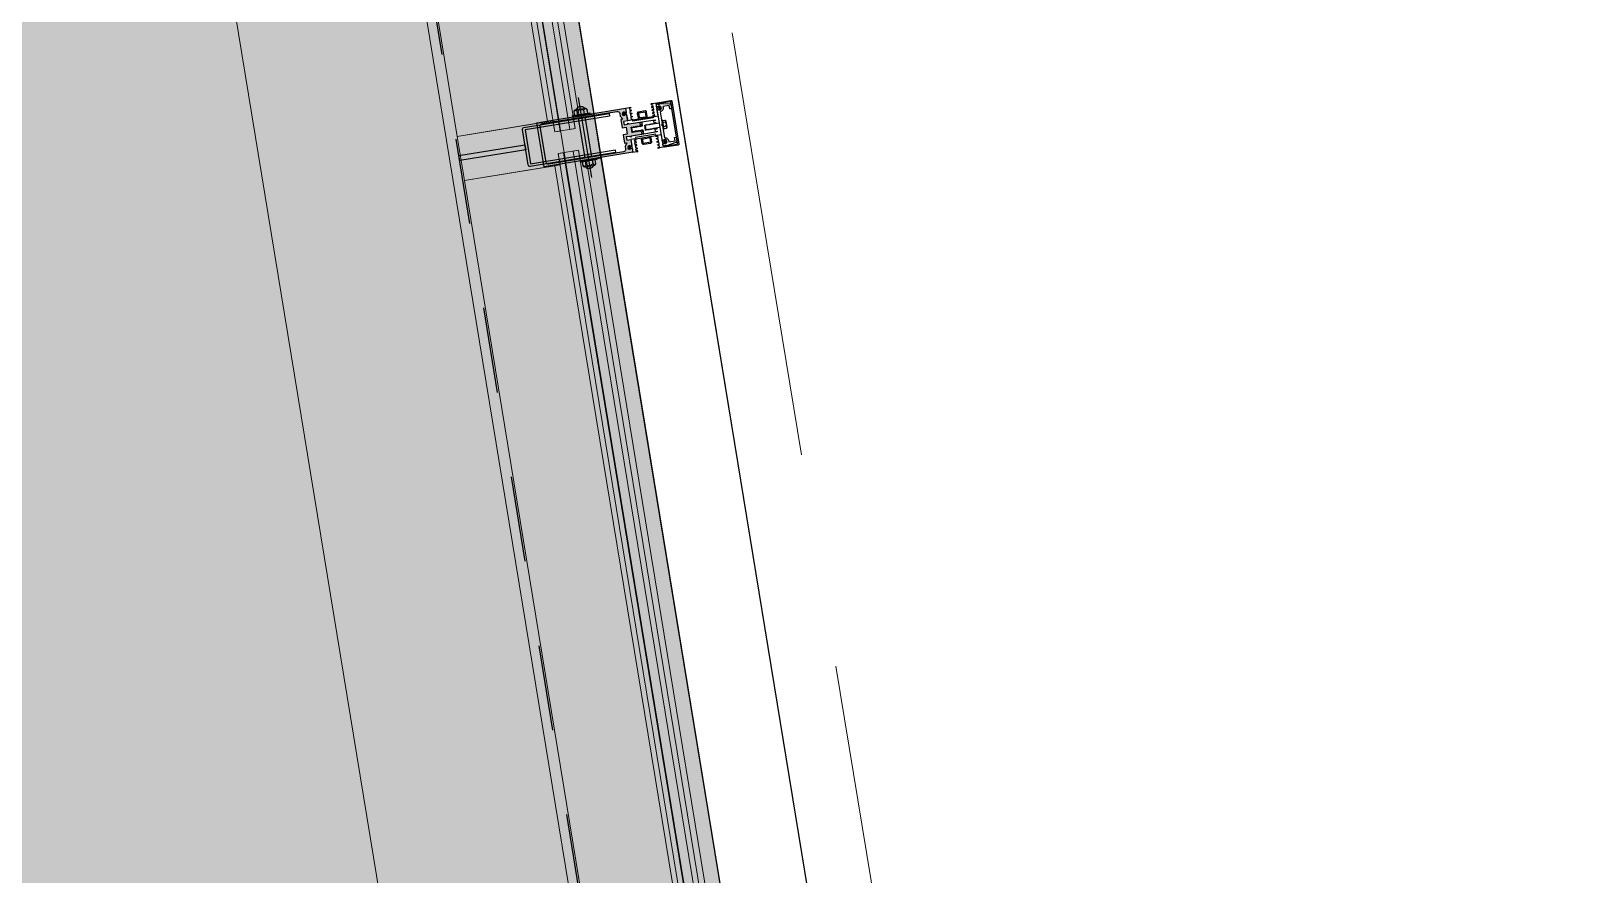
# Model space of a CAD drawing. Header units: metres. Extents: x 2 to 659295185, y -28 to 1124222152.
# Drawn here: x 655633.561 to 655635.358, y 1126442.195 to 1126443.181 of the extents above; entities that cross this region are included whole.
import ezdxf

# ---------------------------------------------------------------- set-up
doc = ezdxf.new("R2010")
doc.units = ezdxf.units.M
doc.header["$MEASUREMENT"] = 0
for name, pattern in [('CCSM_XREF ESTRUCTURA15$0$ACAD_ISO02W100', [15, 12, -3]), ('CCSM_XREF ESTRUCTURA15$0$ACAD_ISO08W100', [36, 24, -3, 6, -3]), ('CCSM_XREF ESTRUCTURA15$0$CENTER', [2, 1.25, -0.25, 0.25, -0.25]), ('CCSM_XREF ESTRUCTURA15$0$DASHED', [0.75, 0.5, -0.25]), ('DASHDOT', [1, 0.5, -0.25, 0, -0.25])]:
    doc.linetypes.add(name, pattern=pattern)
for name, color, linetype in [('CCSM_C1_CUERPO D.dwg 19-03-12$0$A-BROCAL', 8, 'CONTINUOUS'), ('CCSM_C1_CUERPO D.dwg 19-03-12$0$A-ESTRUCTURA DE FACHADA DE VIDRIO', 5, 'CONTINUOUS'), ('CCSM_C1_CUERPO D.dwg 19-03-12$0$A-VIDRIO', 135, 'CONTINUOUS'), ('CCSM_C1_CUERPO D.dwg 19-03-12$0$islas', 7, 'CONTINUOUS'), ('CCSM_C1_CUERPO EL$0$A-AREAS COMERCIALES', 151, 'CONTINUOUS'), ('CCSM_XREF ESTRUCTURA15$0$1. ESTRUCTURA PROPUESTA', 3, 'CONTINUOUS'), ('CCSM_XREF ESTRUCTURA15$0$A-BROCAL', 8, 'CONTINUOUS'), ('CCSM_XREF ESTRUCTURA15$0$ALUMINIO', 26, 'CONTINUOUS'), ('CCSM_XREF ESTRUCTURA15$0$cl', 1, 'CCSM_XREF ESTRUCTURA15$0$CENTER'), ('CCSM_XREF ESTRUCTURA15$0$EJES', 3, 'CCSM_XREF ESTRUCTURA15$0$ACAD_ISO08W100'), ('CCSM_XREF ESTRUCTURA15$0$LAYER1', 1, 'CONTINUOUS'), ('CCSM_XREF ESTRUCTURA15$0$LAYER4', 5, 'CONTINUOUS'), ('CCSM_XREF ESTRUCTURA15$0$METALICO', 5, 'CONTINUOUS'), ('CCSM_XREF ESTRUCTURA15$0$PROYECCION DE TECHO', 212, 'CONTINUOUS'), ('CCSM_XREF ESTRUCTURA15$0$VARIOS', 20, 'CONTINUOUS')]:
    doc.layers.add(name, color=color, linetype=linetype)
doc.layers.add('CCSM_C1_CUERPO D.dwg 19-03-12$0$VEGETACIÓN', color=7, linetype='CONTINUOUS', true_color=0x428500)
doc.layers.add('LOCALES ASIGNADOS', color=41, linetype='DASHDOT', lineweight=0)
pattern_1 = [(329.308451238, (-1.74908, -4.25296), (0.0412171804, -0.54709132384), [0.05715, -0.62865]), (274.30845124, (-1.7491, -4.25296), (0.5485208358, 0.19704611346), [0.04572, -0.50292]), (19.75945124, (-1.74564, -4.29855), (0.5897357616, -0.35004758223), [0.04857, -0.53427]), (325.49265124, (-1.5987, -4.2283), (0.00707447526, -0.8229292713), [0.085725, -0.942975]), (15.94405124, (-1.5981, -4.2969), (0.8477022361, -0.58277140046), [0.072855, -0.801405]), (270.49245124, (-1.5987, -4.2283), (0.8477011195, -0.5827727124), [0.06858, -0.75438]), (300.308451238, (-1.62395, -4.30967), (-0.2291857787, -0.49847933902), [0.05715, -0.62865]), (245.30845124, (-1.62395, -4.30967), (0.57527698422, -0.09358776406), [0.04572, -0.50292]), (350.75985124, (-1.64305, -4.3512), (0.3460922171, -0.59206566832), [0.04857, -0.53427]), (316.808451238, (-1.74908, -4.25296), (0.251823560087, 0.031886379613), [0, -0.496824, 0, -0.51054, 0, -0.504825]), (286.808451238, (-1.74908, -4.25296), (0.32900826904, -0.149206878947), [0, -0.291084, 0, -0.485394, 0, -0.192405]), (246.808451238, (-1.77656, -4.08527), (0.048835163688, -0.40419522367), [0, -0.1905, 0, -0.59436, 0, -0.78867]), (236.808451238, (-1.7889, -4.01008), (0.14715442583, -0.426197633), [0, -0.24765, 0, -0.394716, 0, -0.56007])]

# ---------------------------------------------------------------- blocks, each defined once
blk = doc.blocks.new('CCSM_XREF ESTRUCTURA15$0$A$C1C286DAD')
at = {"layer": 'CCSM_XREF ESTRUCTURA15$0$ALUMINIO'}
h = blk.add_hatch(color=256, dxfattribs=at)
edge = h.paths.add_edge_path()
edge.add_line((8862.6, -3707), (8863.3, -3707.6))
edge.add_line((8863.3, -3707.6), (8862.7, -3708.2))
edge.add_line((8862.7, -3708.2), (8863.3, -3708.7))
edge.add_line((8863.3, -3708.7), (8862.7, -3709.2))
edge.add_line((8862.7, -3709.2), (8863.3, -3709.7))
edge.add_line((8863.3, -3709.7), (8862.7, -3710.2))
edge.add_line((8862.7, -3710.2), (8863.3, -3710.7))
edge.add_line((8863.3, -3710.7), (8862.7, -3711.2))
edge.add_line((8862.7, -3711.2), (8863.3, -3711.7))
edge.add_line((8863.3, -3711.7), (8862.7, -3712.2))
edge.add_line((8862.7, -3712.2), (8863.3, -3712.7))
edge.add_line((8863.3, -3712.7), (8862.7, -3713.3))
edge.add_line((8862.7, -3713.3), (8863.3, -3713.8))
edge.add_line((8863.3, -3713.8), (8862.7, -3714.3))
edge.add_line((8862.7, -3714.3), (8863.2, -3714.8))
edge.add_line((8863.2, -3714.8), (8862.7, -3715.3))
edge.add_line((8862.7, -3715.3), (8863.2, -3715.8))
edge.add_line((8863.2, -3715.8), (8862.7, -3716.3))
edge.add_line((8862.7, -3716.3), (8863.2, -3716.8))
edge.add_line((8863.2, -3716.8), (8862.7, -3717.3))
edge.add_line((8862.7, -3717.3), (8863.2, -3717.8))
edge.add_line((8863.2, -3717.8), (8862.7, -3718.3))
edge.add_line((8862.7, -3718.3), (8863.2, -3718.8))
edge.add_line((8863.2, -3718.8), (8862.7, -3719.3))
edge.add_line((8862.7, -3719.3), (8863.2, -3719.9))
edge.add_line((8863.2, -3719.9), (8862.5, -3720.5))
edge.add_line((8862.5, -3720.5), (8861.6, -3720.5))
edge.add_line((8861.6, -3720.5), (8861.6, -3718.2))
edge.add_line((8861.6, -3718.2), (8859.6, -3718.2))
edge.add_line((8859.6, -3718.2), (8859.6, -3720.5))
edge.add_line((8859.6, -3720.5), (8858.6, -3720.5))
edge.add_line((8858.6, -3720.5), (8858.6, -3705.5))
edge.add_line((8858.6, -3705.5), (8857.6, -3704.5))
edge.add_line((8857.6, -3704.5), (8858.6, -3703.5))
edge.add_line((8858.6, -3703.5), (8858.6, -3699.7))
edge.add_line((8858.6, -3699.7), (8854.8, -3699.7))
edge.add_line((8854.8, -3699.7), (8854.8, -3704.5))
edge.add_line((8854.8, -3704.5), (8847.3, -3704.5))
edge.add_line((8847.3, -3704.5), (8846.7, -3703.3))
edge.add_arc((8845.8, -3701.5), 2, 296.5651, 603.435)
edge.add_line((8844.9, -3703.3), (8844.3, -3704.5))
edge.add_line((8844.3, -3704.5), (8839.8, -3704.5))
edge.add_line((8839.8, -3704.5), (8839.8, -3599.5))
edge.add_line((8839.8, -3599.5), (8891.8, -3599.5))
edge.add_line((8891.8, -3599.5), (8891.8, -3704.5))
edge.add_line((8891.8, -3704.5), (8887.3, -3704.5))
edge.add_line((8887.3, -3704.5), (8886.7, -3703.3))
edge.add_arc((8885.8, -3701.5), 2, 296.5651, 603.435)
edge.add_line((8884.9, -3703.3), (8884.3, -3704.5))
edge.add_line((8884.3, -3704.5), (8876.8, -3704.5))
edge.add_line((8876.8, -3704.5), (8876.8, -3699.7))
edge.add_line((8876.8, -3699.7), (8873, -3699.7))
edge.add_line((8873, -3699.7), (8873, -3703.5))
edge.add_line((8873, -3703.5), (8874, -3704.5))
edge.add_line((8874, -3704.5), (8873, -3705.5))
edge.add_line((8873, -3705.5), (8873, -3720.5))
edge.add_line((8873, -3720.5), (8872, -3720.5))
edge.add_line((8872, -3720.5), (8872, -3718.2))
edge.add_line((8872, -3718.2), (8870, -3718.2))
edge.add_line((8870, -3718.2), (8870, -3720.5))
edge.add_line((8870, -3720.5), (8869, -3720.5))
edge.add_line((8869, -3720.5), (8868.3, -3719.9))
edge.add_line((8868.3, -3719.9), (8868.8, -3719.3))
edge.add_line((8868.8, -3719.3), (8868.3, -3718.8))
edge.add_line((8868.3, -3718.8), (8868.8, -3718.3))
edge.add_line((8868.8, -3718.3), (8868.3, -3717.8))
edge.add_line((8868.3, -3717.8), (8868.8, -3717.3))
edge.add_line((8868.8, -3717.3), (8868.3, -3716.8))
edge.add_line((8868.3, -3716.8), (8868.8, -3716.3))
edge.add_line((8868.8, -3716.3), (8868.3, -3715.8))
edge.add_line((8868.3, -3715.8), (8868.8, -3715.3))
edge.add_line((8868.8, -3715.3), (8868.3, -3714.8))
edge.add_line((8868.3, -3714.8), (8868.8, -3714.3))
edge.add_line((8868.8, -3714.3), (8868.3, -3713.8))
edge.add_line((8868.3, -3713.8), (8868.8, -3713.3))
edge.add_line((8868.8, -3713.3), (8868.3, -3712.7))
edge.add_line((8868.3, -3712.7), (8868.8, -3712.2))
edge.add_line((8868.8, -3712.2), (8868.3, -3711.7))
edge.add_line((8868.3, -3711.7), (8868.8, -3711.2))
edge.add_line((8868.8, -3711.2), (8868.3, -3710.7))
edge.add_line((8868.3, -3710.7), (8868.8, -3710.2))
edge.add_line((8868.8, -3710.2), (8868.3, -3709.7))
edge.add_line((8868.3, -3709.7), (8868.8, -3709.2))
edge.add_line((8868.8, -3709.2), (8868.3, -3708.7))
edge.add_line((8868.3, -3708.7), (8868.8, -3708.2))
edge.add_line((8868.8, -3708.2), (8868.3, -3707.6))
edge.add_line((8868.3, -3707.6), (8868.9, -3707))
edge.add_line((8868.9, -3707), (8862.6, -3707))
edge = h.paths.add_edge_path(flags=16)
edge.add_line((8889.8, -3605.5), (8889.8, -3693.7))
edge.add_arc((8886.8, -3693.7), 3, -90, 0, ccw=False)
edge.add_line((8886.8, -3696.7), (8883.8, -3696.7))
edge.add_line((8883.8, -3696.7), (8879.8, -3699.2))
edge.add_line((8879.8, -3699.2), (8879.8, -3696.7))
edge.add_line((8879.8, -3696.7), (8870, -3696.7))
edge.add_line((8870, -3696.7), (8870, -3701.5))
edge.add_line((8870, -3701.5), (8861.6, -3701.5))
edge.add_line((8861.6, -3701.5), (8861.6, -3696.7))
edge.add_line((8861.6, -3696.7), (8851.8, -3696.7))
edge.add_line((8851.8, -3696.7), (8851.8, -3699.2))
edge.add_line((8851.8, -3699.2), (8847.8, -3696.7))
edge.add_line((8847.8, -3696.7), (8844.8, -3696.7))
edge.add_arc((8844.8, -3693.7), 3, 180, 270, ccw=False)
edge.add_line((8841.8, -3693.7), (8841.8, -3605.5))
edge.add_arc((8844.8, -3605.5), 3, 90, 180, ccw=False)
edge.add_line((8844.8, -3602.5), (8886.8, -3602.5))
edge.add_arc((8886.8, -3605.5), 3, 0, 90, ccw=False)
h = blk.add_hatch(color=256, dxfattribs=at)
edge = h.paths.add_edge_path()
edge.add_arc((8889.8, -3756.8), 1.02, 270, 360)
edge.add_line((8890.9, -3756.8), (8890.9, -3744.6))
edge.add_line((8890.9, -3744.6), (8889.8, -3743.6))
edge.add_line((8889.8, -3743.6), (8891.6, -3741.8))
edge.add_line((8891.6, -3741.8), (8892, -3741.8))
edge.add_arc((8892, -3742.1), 0.3, 0, 90, ccw=False)
edge.add_line((8892.3, -3742.1), (8892.3, -3758.2))
edge.add_arc((8891.2, -3758.2), 1.02, -90, 0, ccw=False)
edge.add_line((8891.2, -3759.2), (8840.4, -3759.2))
edge.add_arc((8840.4, -3758.2), 1.02, 180, 270, ccw=False)
edge.add_line((8839.4, -3758.2), (8839.4, -3742.1))
edge.add_arc((8839.7, -3742.1), 0.3, 90, 180, ccw=False)
edge.add_line((8839.7, -3741.8), (8840, -3741.8))
edge.add_line((8840, -3741.8), (8841.8, -3743.6))
edge.add_line((8841.8, -3743.6), (8840.8, -3744.6))
edge.add_line((8840.8, -3744.6), (8840.8, -3756.8))
edge.add_arc((8841.8, -3756.8), 1.02, 180, 270)
edge.add_line((8841.8, -3757.8), (8889.8, -3757.8))
at = {"layer": 'CCSM_XREF ESTRUCTURA15$0$A-BROCAL', "elevation": -0.5}
for points in [[(-7340.1, 1787.5), (-7025.4, -3691.3), (-7020, -3767.1), (32750.7, -3767.2), (32755.1, -3691), (33071.8, 1801.9)], [(-7240.3, 1793.3), (-6927.9, -3643.7), (-6901.2, -3667.1), (32631.6, -3667.2), (32657.6, -3643.9), (32971.9, 1807.7)]]:
    blk.add_lwpolyline(points, dxfattribs=at)
at = {"layer": 'CCSM_XREF ESTRUCTURA15$0$ALUMINIO', "elevation": -0.5}
for points in [[(8862.6, -3707), (8863.3, -3707.6), (8862.7, -3708.2), (8863.3, -3708.7), (8862.7, -3709.2), (8863.3, -3709.7), (8862.7, -3710.2), (8863.3, -3710.7), (8862.7, -3711.2), (8863.3, -3711.7), (8862.7, -3712.2), (8863.3, -3712.7), (8862.7, -3713.3), (8863.3, -3713.8), (8862.7, -3714.3), (8863.2, -3714.8), (8862.7, -3715.3), (8863.2, -3715.8), (8862.7, -3716.3), (8863.2, -3716.8), (8862.7, -3717.3), (8863.2, -3717.8), (8862.7, -3718.3), (8863.2, -3718.8), (8862.7, -3719.3), (8863.2, -3719.9), (8862.5, -3720.5), (8861.6, -3720.5), (8861.6, -3718.2), (8859.6, -3718.2), (8859.6, -3720.5), (8858.6, -3720.5), (8858.6, -3705.5), (8857.6, -3704.5), (8858.6, -3703.5), (8858.6, -3699.7), (8854.8, -3699.7), (8854.8, -3704.5), (8847.3, -3704.5), (8846.7, -3703.3, 4.236068), (8844.9, -3703.3), (8844.3, -3704.5), (8839.8, -3704.5), (8839.8, -3599.5), (8891.8, -3599.5), (8891.8, -3704.5), (8887.3, -3704.5), (8886.7, -3703.3, 4.236068), (8884.9, -3703.3), (8884.3, -3704.5), (8876.8, -3704.5), (8876.8, -3699.7), (8873, -3699.7), (8873, -3703.5), (8874, -3704.5), (8873, -3705.5), (8873, -3720.5), (8872, -3720.5), (8872, -3718.2), (8870, -3718.2), (8870, -3720.5), (8869, -3720.5), (8868.3, -3719.9), (8868.8, -3719.3), (8868.3, -3718.8), (8868.8, -3718.3), (8868.3, -3717.8), (8868.8, -3717.3), (8868.3, -3716.8), (8868.8, -3716.3), (8868.3, -3715.8), (8868.8, -3715.3), (8868.3, -3714.8), (8868.8, -3714.3), (8868.3, -3713.8), (8868.8, -3713.3), (8868.3, -3712.7), (8868.8, -3712.2), (8868.3, -3711.7), (8868.8, -3711.2), (8868.3, -3710.7), (8868.8, -3710.2), (8868.3, -3709.7), (8868.8, -3709.2), (8868.3, -3708.7), (8868.8, -3708.2), (8868.3, -3707.6), (8868.9, -3707)], [(8889.8, -3605.5), (8889.8, -3693.7, -0.414214), (8886.8, -3696.7), (8883.8, -3696.7), (8879.8, -3699.2), (8879.8, -3696.7), (8870, -3696.7), (8870, -3701.5), (8861.6, -3701.5), (8861.6, -3696.7), (8851.8, -3696.7), (8851.8, -3699.2), (8847.8, -3696.7), (8844.8, -3696.7, -0.414214), (8841.8, -3693.7), (8841.8, -3605.5, -0.414214), (8844.8, -3602.5), (8886.8, -3602.5, -0.414214)], [(8889.8, -3757.8), (8889.8, -3757.8, 0.414214), (8890.9, -3756.8), (8890.9, -3744.6), (8889.8, -3743.6), (8891.6, -3741.8), (8892, -3741.8, -0.414214), (8892.3, -3742.1), (8892.3, -3758.2, -0.414214), (8891.2, -3759.2), (8840.4, -3759.2, -0.414214), (8839.4, -3758.2), (8839.4, -3742.1, -0.414214), (8839.7, -3741.8), (8840, -3741.8), (8841.8, -3743.6), (8840.8, -3744.6), (8840.8, -3756.8, 0.414214), (8841.8, -3757.8)], [(8882.8, -3740.6), (8884, -3741.9, 2.544495), (8887.2, -3741.9), (8888.5, -3740.6), (8889.7, -3740.6, -0.414214), (8890.7, -3741.7), (8890.7, -3742.6), (8889.7, -3743.6), (8890.7, -3744.7), (8888.6, -3755.8, -0.35857), (8886.6, -3757.4), (8882.6, -3757.4), (8882.6, -3755.4), (8886.6, -3755.4), (8886.6, -3747.9, -0.4818), (8881.3, -3743.6), (8866.8, -3743.6), (8865.8, -3742.6), (8864.8, -3743.6), (8850.3, -3743.6, -0.4818), (8844.9, -3747.9), (8844.9, -3755.4), (8848.9, -3755.4), (8848.9, -3757.4), (8845, -3757.4, -0.35857), (8843, -3755.8), (8840.8, -3744.7), (8841.8, -3743.6), (8840.8, -3742.6), (8840.8, -3741.7, -0.414214), (8841.8, -3740.6), (8843, -3740.6), (8844.3, -3741.9, 2.544495), (8847.5, -3741.9), (8848.8, -3740.6)]]:
    blk.add_lwpolyline(points, format="xyb", close=True, dxfattribs=at)
blk.add_lwpolyline([(8862.6, -3723), (8863.3, -3723.6), (8862.7, -3724.2), (8863.3, -3724.7), (8862.7, -3725.2), (8863.3, -3725.7), (8862.7, -3726.2), (8863.3, -3726.7), (8862.7, -3727.2), (8863.3, -3727.7), (8862.7, -3728.2), (8863.3, -3728.7), (8862.7, -3729.3), (8863.3, -3729.8), (8862.7, -3730.3), (8863.2, -3730.8), (8862.7, -3731.3), (8863.2, -3731.8), (8862.7, -3732.3), (8863.2, -3732.8), (8862.7, -3733.3), (8863.2, -3733.8), (8862.7, -3734.3), (8863.2, -3734.8), (8862.7, -3735.3), (8863.2, -3735.9), (8862.5, -3736.5), (8861.6, -3736.5), (8861.6, -3734.2), (8859.6, -3734.2), (8859.6, -3736.5), (8858.6, -3736.5), (8858.6, -3720.5), (8863.3, -3720.5), (8863.3, -3719.2), (8863.9, -3718.6), (8863.3, -3718), (8863.3, -3711.9), (8863.9, -3711.3), (8863.3, -3710.7), (8863.3, -3708), (8868.3, -3708), (8868.3, -3710.7), (8867.7, -3711.3), (8868.3, -3711.9), (8868.3, -3718), (8867.7, -3718.6), (8868.3, -3719.2), (8868.3, -3720.5), (8873, -3720.5), (8873, -3736.5), (8872, -3736.5), (8872, -3734.2), (8870, -3734.2), (8870, -3736.5), (8869, -3736.5), (8868.3, -3735.9), (8868.8, -3735.3), (8868.3, -3734.8), (8868.8, -3734.3), (8868.3, -3733.8), (8868.8, -3733.3), (8868.3, -3732.8), (8868.8, -3732.3), (8868.3, -3731.8), (8868.8, -3731.3), (8868.3, -3730.8), (8868.8, -3730.3), (8868.3, -3729.8), (8868.8, -3729.3), (8868.3, -3728.7), (8868.8, -3728.2), (8868.3, -3727.7), (8868.8, -3727.2), (8868.3, -3726.7), (8868.8, -3726.2), (8868.3, -3725.7), (8868.8, -3725.2), (8868.3, -3724.7), (8868.8, -3724.2), (8868.3, -3723.6), (8868.9, -3723)], close=True, dxfattribs=at)
at = {"layer": 'CCSM_XREF ESTRUCTURA15$0$cl'}
blk.add_line((5788.3, -3503.1, -0.5), (10343.3, -3503.1, -0.5), dxfattribs=at)
at = {"layer": 'CCSM_XREF ESTRUCTURA15$0$EJES'}
blk.add_line((8913.2, -3652, -0.5), (8818.3, -3652, -0.5), dxfattribs=at)
at = {"layer": 'CCSM_XREF ESTRUCTURA15$0$LAYER1', "elevation": -0.5}
for points in [[(8847.4, -3710.5), (8847.9, -3708.8), (8850.5, -3708.8), (8850, -3710.5), (8851.1, -3710.5), (8851.6, -3708.8), (8853.7, -3708.8), (8853.2, -3710.5), (8854.3, -3710.5), (8854.8, -3708.8), (8854.8, -3704.6), (8846.3, -3704.6), (8846.3, -3701.6), (8847.5, -3702.2), (8847.8, -3701.7), (8845.8, -3700.6), (8843.8, -3701.8), (8844.1, -3702.3), (8845.3, -3701.6), (8845.3, -3704.6), (8839.8, -3704.6), (8839.8, -3708.8), (8839.3, -3710.5), (8840.3, -3710.5), (8840.8, -3708.8), (8843.2, -3708.8), (8842.7, -3710.5), (8843.7, -3710.5), (8844.2, -3708.8), (8846.9, -3708.8), (8846.4, -3710.5)], [(8884.1, -3710.5), (8883.6, -3708.8), (8881, -3708.8), (8881.5, -3710.5), (8880.5, -3710.5), (8880, -3708.8), (8877.8, -3708.8), (8878.3, -3710.5), (8877.3, -3710.5), (8876.8, -3708.8), (8876.8, -3704.6), (8885.2, -3704.6), (8885.2, -3701.6), (8884.1, -3702.2), (8883.8, -3701.7), (8885.7, -3700.6), (8887.8, -3701.8), (8887.5, -3702.3), (8886.2, -3701.6), (8886.2, -3704.6), (8891.8, -3704.6), (8891.8, -3708.8), (8892.3, -3710.5), (8891.2, -3710.5), (8890.7, -3708.8), (8888.4, -3708.8), (8888.9, -3710.5), (8887.9, -3710.5), (8887.4, -3708.8), (8884.6, -3708.8), (8885.2, -3710.5)], [(8847.4, -3734.5), (8847.9, -3736.3), (8850.5, -3736.3), (8850, -3734.5), (8851.1, -3734.5), (8851.6, -3736.3), (8853.7, -3736.3), (8853.2, -3734.5), (8854.3, -3734.5), (8854.8, -3736.3), (8854.8, -3740.5), (8846.3, -3740.5), (8846.3, -3743.5), (8847.5, -3742.8), (8847.8, -3743.4), (8845.8, -3744.5), (8843.8, -3743.3), (8844.1, -3742.8), (8845.3, -3743.5), (8845.3, -3740.5), (8839.8, -3740.5), (8839.8, -3736.3), (8839.3, -3734.5), (8840.3, -3734.5), (8840.8, -3736.3), (8843.2, -3736.3), (8842.7, -3734.5), (8843.7, -3734.5), (8844.2, -3736.3), (8846.9, -3736.3), (8846.4, -3734.5)], [(8884.1, -3734.5), (8883.6, -3736.3), (8881, -3736.3), (8881.5, -3734.5), (8880.5, -3734.5), (8880, -3736.3), (8877.8, -3736.3), (8878.3, -3734.5), (8877.3, -3734.5), (8876.8, -3736.3), (8876.8, -3740.5), (8885.2, -3740.5), (8885.2, -3743.5), (8884.1, -3742.8), (8883.8, -3743.4), (8885.7, -3744.5), (8887.8, -3743.3), (8887.5, -3742.8), (8886.2, -3743.5), (8886.2, -3740.5), (8891.8, -3740.5), (8891.8, -3736.3), (8892.3, -3734.5), (8891.2, -3734.5), (8890.7, -3736.3), (8888.4, -3736.3), (8888.9, -3734.5), (8887.9, -3734.5), (8887.4, -3736.3), (8884.6, -3736.3), (8885.2, -3734.5)]]:
    blk.add_lwpolyline(points, close=True, dxfattribs=at)
at = {"layer": 'CCSM_XREF ESTRUCTURA15$0$LAYER4', "linetype": 'CCSM_XREF ESTRUCTURA15$0$ACAD_ISO02W100'}
for p, q in [((8863.4, -3747.5, -0.5), (8863.4, -3744.5, -0.5)), ((8868.2, -3747.5, -0.5), (8868.2, -3744.5, -0.5))]:
    blk.add_line(p, q, dxfattribs=at)
at = {"layer": 'CCSM_XREF ESTRUCTURA15$0$LAYER4', "elevation": -0.5}
blk.add_lwpolyline([(8868.2, -3740.6), (8868.2, -3732.8), (8868.7, -3732.3), (8868.2, -3731.8), (8868.7, -3731.3), (8868.2, -3730.8), (8868.7, -3730.3), (8868.2, -3729.7), (8868.7, -3729.2), (8868.2, -3728.7), (8868.7, -3728.2), (8868.2, -3727.7), (8868.7, -3727.2), (8868.2, -3726.7), (8868.7, -3726.2), (8868.2, -3725.7), (8868.7, -3725.2), (8868.2, -3724.7), (8868.7, -3724.2), (8868.2, -3723.7), (8863.4, -3723.7), (8863.4, -3723.7), (8862.9, -3724.2), (8863.4, -3724.7), (8862.9, -3725.2), (8863.4, -3725.7), (8862.9, -3726.2), (8863.4, -3726.7), (8862.9, -3727.2), (8863.4, -3727.7), (8862.9, -3728.2), (8863.4, -3728.7), (8862.9, -3729.2), (8863.4, -3729.7), (8862.9, -3730.3), (8863.4, -3730.8), (8862.9, -3731.3), (8863.4, -3731.8), (8862.9, -3732.3), (8863.4, -3732.8), (8863.4, -3740.6)], dxfattribs=at)
at = {"layer": 'CCSM_XREF ESTRUCTURA15$0$LAYER4', "linetype": 'CCSM_XREF ESTRUCTURA15$0$ACAD_ISO02W100', "elevation": -0.5}
for points in [[(8871.8, -3743.6), (8859.8, -3743.6), (8859.8, -3744.5), (8871.8, -3744.5)], [(8870.3, -3744.5), (8861.3, -3744.5), (8861.3, -3747.8), (8862.2, -3748.7), (8869.4, -3748.7), (8870.3, -3747.8)]]:
    blk.add_lwpolyline(points, close=True, dxfattribs=at)
at = {"layer": 'CCSM_XREF ESTRUCTURA15$0$LAYER4', "linetype": 'CCSM_XREF ESTRUCTURA15$0$ACAD_ISO02W100'}
for centre, radius, start, end in [((8862.3, -3747.4, -0.5), 1.06, 187.2765, 352.7236), ((8865.8, -3744.9, -0.5), 3.58, 227.8677, 312.1323), ((8865.8, -3744.9, -0.5), 3.58, 227.8677, 312.1323), ((8869.2, -3747.4, -0.5), 1.06, 187.2765, 352.7236)]:
    blk.add_arc(centre, radius, start, end, dxfattribs=at)
at = {"layer": 'CCSM_XREF ESTRUCTURA15$0$METALICO'}
for p, q in [((8838.3, -3648, -0.5), (8834.2, -3648, -0.5)), ((8838.3, -3656.1, -0.5), (8834.2, -3656.1, -0.5)), ((8889.8, -3648, -0.5), (8841.8, -3648, -0.5)), ((8889.8, -3656, -0.5), (8841.8, -3656, -0.5)), ((8893.3, -3648, -0.5), (8897.3, -3648, -0.5)), ((8893.3, -3656.1, -0.5), (8897.3, -3656.1, -0.5))]:
    blk.add_line(p, q, dxfattribs=at)
at = {"layer": 'CCSM_XREF ESTRUCTURA15$0$METALICO', "elevation": -0.5}
for points in [[(8862.8, -3503.2), (8868.8, -3503.2), (8868.8, -3581.5), (8862.8, -3581.5)], [(8838.3, -3662.2), (8839.8, -3662.2), (8839.8, -3641.9), (8838.3, -3641.9)], [(8893.3, -3662.2), (8891.8, -3662.2), (8891.8, -3641.9), (8893.3, -3641.9)]]:
    blk.add_lwpolyline(points, close=True, dxfattribs=at)
for points in [[(8845.8, -3584.5), (8845.8, -3684.6), (8842.8, -3684.6), (8842.8, -3583.5, -0.414214), (8844.8, -3581.5), (8886.8, -3581.5, -0.414214), (8888.8, -3583.5), (8888.8, -3684.6), (8885.8, -3684.6), (8885.8, -3584.5)], [(8853.1, -3728), (8848.1, -3728, -0.414214), (8846.6, -3726.5), (8846.6, -3718.5, -0.414214), (8848.1, -3717), (8853.1, -3717, -0.414214), (8854.6, -3718.5), (8854.6, -3726.5, -0.414214)], [(8853.1, -3726.8), (8848.1, -3726.8, -0.414214), (8847.8, -3726.5), (8847.8, -3718.5, -0.414214), (8848.1, -3718.2), (8853.1, -3718.2, -0.414214), (8853.4, -3718.5), (8853.4, -3726.5, -0.414214)], [(8878.5, -3728), (8883.5, -3728, 0.414214), (8885, -3726.5), (8885, -3718.5, 0.414214), (8883.5, -3717), (8878.5, -3717, 0.414214), (8877, -3718.5), (8877, -3726.5, 0.414214)], [(8878.5, -3726.8), (8883.5, -3726.8, 0.414214), (8883.8, -3726.5), (8883.8, -3718.5, 0.414214), (8883.5, -3718.2), (8878.5, -3718.2, 0.414214), (8878.2, -3718.5), (8878.2, -3726.5, 0.414214)]]:
    blk.add_lwpolyline(points, format="xyb", close=True, dxfattribs=at)
for points in [[(8838.3, -3644.4), (8833.4, -3644.4), (8832.1, -3645.9), (8832.1, -3658.2), (8833.4, -3659.6), (8838.3, -3659.6)], [(8893.3, -3644.4), (8898.1, -3644.4), (8899.4, -3645.9), (8899.4, -3658.2), (8898.1, -3659.6), (8893.3, -3659.6)]]:
    blk.add_lwpolyline(points, dxfattribs=at)
for points in [[(8834.2, -3644.4, 0.97177), (8834.2, -3648, 0.375), (8834.2, -3656.1, 0.97177), (8834.2, -3659.6, 0.97177)], [(8897.3, -3644.4, -0.97177), (8897.3, -3648, -0.375), (8897.3, -3656.1, -0.97177), (8897.3, -3659.6, -0.97177)]]:
    blk.add_lwpolyline(points, format="xyb", dxfattribs=at)
at = {"layer": 'CCSM_XREF ESTRUCTURA15$0$METALICO'}
for centre, start, end in [((8835.8, -3652, -0.5), 124.6703, 235.3297), ((8895.8, -3652, -0.5), 304.6703, 55.3297)]:
    blk.add_arc(centre, 6.4, start, end, dxfattribs=at)
at = {"layer": 'CCSM_XREF ESTRUCTURA15$0$VARIOS', "elevation": -0.5}
for points in [[(8856.1, -3710.5), (8854.6, -3710.5), (8854.6, -3734.5), (8856.1, -3734.5)], [(8875.5, -3710.5), (8877, -3710.5), (8877, -3734.5), (8875.5, -3734.5)]]:
    blk.add_lwpolyline(points, close=True, dxfattribs=at)

msp = doc.modelspace()

# ---------------------------------------------------------------- hatches: boundary and pattern name
at = {"layer": 'CCSM_C1_CUERPO D.dwg 19-03-12$0$VEGETACIÓN', "lineweight": 5}
h = msp.add_hatch(dxfattribs=at)
h.set_pattern_fill('AR-CONC', color=256, scale=0.003, style=0)
h.set_pattern_definition(pattern_1)
edge = h.paths.add_edge_path()
edge.add_line((655631.3766, 1126426.2662), (655636.7773, 1126427.4745))
edge.add_line((655636.7773, 1126427.4745), (655630.3748, 1126466.5361))
edge.add_line((655630.3748, 1126466.5361), (655624.8693, 1126465.9567))
edge.add_line((655624.8693, 1126465.9567), (655624.9113, 1126465.7006))
edge.add_line((655624.9113, 1126465.7006), (655624.8126, 1126465.6844))
edge.add_line((655624.8126, 1126465.6844), (655625.889, 1126459.1177))
edge.add_line((655625.889, 1126459.1177), (655626.4796, 1126459.2146))
edge.add_line((655626.4796, 1126459.2146), (655626.7999, 1126457.2365))
edge.add_line((655626.7999, 1126457.2365), (655626.2432, 1126457.1491))
edge.add_line((655626.2432, 1126457.1491), (655626.2521, 1126457.0651))
edge.add_arc((655622.7715, 1126448.7623), 9.0029, 1.64019, 67.2566, ccw=False)
edge.add_arc((655617.5094, 1126449.2351), 14.263, 323.00991, 359.13576, ccw=False)
edge.add_arc((655533.9247, 1126331.6339), 144.5887, 47.020585, 48.937825, ccw=False)
edge.add_arc((655629.9883, 1126435.569), 3.1137, -13.4544, 36.3556, ccw=False)
edge.add_arc((655630.6285, 1126435.623), 2.5117, 279.0348, 341.9454, ccw=False)
edge.add_line((655631.0229, 1126433.1424), (655630.1706, 1126433.0027))
edge.add_line((655630.1706, 1126433.0027), (655631.2409, 1126426.4732))
edge.add_line((655631.2409, 1126426.4732), (655631.3393, 1126426.4936))
edge.add_line((655631.3393, 1126426.4936), (655631.3766, 1126426.2662))
h = msp.add_hatch(dxfattribs=at)
h.set_pattern_fill('AR-CONC', color=256, scale=0.003, style=0)
h.set_pattern_definition(pattern_1)
edge = h.paths.add_edge_path()
edge.add_line((655631.3766, 1126426.2662), (655636.7773, 1126427.4745))
edge.add_line((655636.7773, 1126427.4745), (655630.3748, 1126466.5361))
edge.add_line((655630.3748, 1126466.5361), (655624.8693, 1126465.9567))
edge.add_line((655624.8693, 1126465.9567), (655624.9113, 1126465.7006))
edge.add_line((655624.9113, 1126465.7006), (655624.8126, 1126465.6844))
edge.add_line((655624.8126, 1126465.6844), (655625.889, 1126459.1177))
edge.add_line((655625.889, 1126459.1177), (655626.4796, 1126459.2146))
edge.add_line((655626.4796, 1126459.2146), (655626.7999, 1126457.2365))
edge.add_line((655626.7999, 1126457.2365), (655626.2432, 1126457.1491))
edge.add_line((655626.2432, 1126457.1491), (655626.2521, 1126457.0651))
edge.add_arc((655622.7715, 1126448.7623), 9.0029, 1.64019, 67.2566, ccw=False)
edge.add_arc((655617.5094, 1126449.2351), 14.263, 323.00991, 359.13576, ccw=False)
edge.add_arc((655533.9247, 1126331.6339), 144.5887, 47.020585, 48.937825, ccw=False)
edge.add_arc((655629.9883, 1126435.569), 3.1137, -13.4544, 36.3556, ccw=False)
edge.add_arc((655630.6285, 1126435.623), 2.5117, 279.0348, 341.9454, ccw=False)
edge.add_line((655631.0229, 1126433.1424), (655630.1706, 1126433.0027))
edge.add_line((655630.1706, 1126433.0027), (655631.2409, 1126426.4732))
edge.add_line((655631.2409, 1126426.4732), (655631.3393, 1126426.4936))
edge.add_line((655631.3393, 1126426.4936), (655631.3766, 1126426.2662))
at = {"layer": 'LOCALES ASIGNADOS'}
h = msp.add_hatch(color=256, dxfattribs=at)
edge = h.paths.add_edge_path()
edge.add_arc((219491.1056, 1054914.3756), 441878.9229, 9.308049718, 9.309563548, ccw=False)
edge.add_line((655551.8097, 1126384.9626), (655564.5398, 1126387.0492))
edge.add_line((655564.5398, 1126387.0492), (655562.5867, 1126398.9652))
edge.add_line((655562.5867, 1126398.9652), (655552.3922, 1126397.2942))
edge.add_line((655552.3922, 1126397.2942), (655552.4569, 1126396.8995))
edge.add_line((655552.4569, 1126396.8995), (655549.9212, 1126396.4839))

# ---------------------------------------------------------------- linework, layer by layer
at = {"layer": 'CCSM_C1_CUERPO D.dwg 19-03-12$0$A-BROCAL', "lineweight": 5, "elevation": -0.0005}
msp.add_lwpolyline([(655624.8608, 1126466.0564), (655630.4582, 1126466.6454), (655636.8912, 1126427.3975), (655631.3987, 1126426.1687), (655631.3769, 1126426.2663), (655636.7773, 1126427.4745), (655630.3748, 1126466.5361), (655624.8713, 1126465.9569), (655624.8608, 1126466.0564)], dxfattribs=at)
msp.add_lwpolyline([(655624.8608, 1126466.0564), (655630.4582, 1126466.6454), (655636.8912, 1126427.3975), (655631.3987, 1126426.1687), (655631.3769, 1126426.2663), (655636.7773, 1126427.4745), (655630.3748, 1126466.5361), (655624.8713, 1126465.9569), (655624.8608, 1126466.0564)], dxfattribs=at)
at = {"layer": 'CCSM_C1_CUERPO D.dwg 19-03-12$0$A-ESTRUCTURA DE FACHADA DE VIDRIO', "color": 6, "lineweight": 5, "elevation": -0.0005}
for points in [[(655633.3455, 1126427.1445), (655631.2016, 1126426.6657), (655631.2373, 1126426.4482), (655636.5731, 1126427.6401), (655630.2341, 1126466.314), (655624.797, 1126465.74), (655624.8327, 1126465.5226), (655627.0173, 1126465.7532)], [(655633.5922, 1126444.4664), (655634.3336, 1126439.9429)]]:
    msp.add_lwpolyline(points, dxfattribs=at)
at = {"layer": 'CCSM_C1_CUERPO D.dwg 19-03-12$0$A-ESTRUCTURA DE FACHADA DE VIDRIO', "lineweight": 5, "elevation": -0.0005}
for points in [[(655634.2188, 1126443.0837), (655633.9684, 1126444.6112), (655633.9513, 1126444.6084), (655634.2016, 1126443.0809)], [(655633.8088, 1126444.585), (655634.0592, 1126443.0576), (655634.1648, 1126443.0749), (655633.9145, 1126444.6023)], [(655634.4776, 1126441.5049), (655634.2272, 1126443.0322), (655634.2101, 1126443.0294), (655634.4604, 1126441.5021)], [(655634.0676, 1126443.0061), (655634.3179, 1126441.4787), (655634.4236, 1126441.496), (655634.1733, 1126443.0234)]]:
    msp.add_lwpolyline(points, close=True, dxfattribs=at)
at = {"layer": 'CCSM_C1_CUERPO D.dwg 19-03-12$0$A-ESTRUCTURA DE FACHADA DE VIDRIO', "color": 4, "lineweight": 5, "elevation": -0.0005}
msp.add_lwpolyline([(655634.1795, 1126443.0244), (655634.0676, 1126443.0061), (655634.0592, 1126443.0576), (655634.171, 1126443.0759), (655634.1732, 1126443.0628), (655634.1969, 1126443.0667), (655634.1947, 1126443.0798), (655634.2188, 1126443.0837), (655634.2272, 1126443.0322), (655634.2031, 1126443.0283), (655634.201, 1126443.0414), (655634.1773, 1126443.0375), (655634.1795, 1126443.0244)], dxfattribs=at)
at = {"layer": 'CCSM_C1_CUERPO D.dwg 19-03-12$0$A-VIDRIO', "lineweight": 5, "elevation": -0.0005}
for points in [[(655633.9185, 1126444.6165), (655634.1732, 1126443.0628), (655634.1794, 1126443.0638), (655633.9247, 1126444.6175)], [(655633.936, 1126444.6193), (655634.1906, 1126443.0657), (655634.1969, 1126443.0667), (655633.9422, 1126444.6204)], [(655634.1773, 1126443.0376), (655634.432, 1126441.4839), (655634.4382, 1126441.4849), (655634.1835, 1126443.0386)], [(655634.1948, 1126443.0405), (655634.4494, 1126441.4868), (655634.4556, 1126441.4878), (655634.201, 1126443.0415)]]:
    msp.add_lwpolyline(points, close=True, dxfattribs=at)
at = {"layer": 'CCSM_C1_CUERPO D.dwg 19-03-12$0$islas', "lineweight": 5}
msp.add_lwpolyline([(655633.8956, 1126445.0557), (655636.7773, 1126427.4745), (655631.3766, 1126426.2662), (655631.3393, 1126426.4936), (655631.2409, 1126426.4732), (655630.1706, 1126433.0027)], dxfattribs=at)
at = {"layer": 'CCSM_C1_CUERPO D.dwg 19-03-12$0$VEGETACIÓN', "color": 7, "lineweight": 5}
msp.add_lwpolyline([(655626.2521, 1126457.0651, -0.294394), (655631.7707, 1126449.02), (655631.7707, 1126449.02), (655631.7707, 1126449.02, -0.158947), (655628.9018, 1126440.6534, -0.008366), (655632.4959, 1126437.4148, -0.220825), (655633.0166, 1126434.8445, 1.010454), (655633.0166, 1126434.8445, -0.094884), (655633.0166, 1126434.8445, 0.173796), (655633.0166, 1126434.8445, 0.284516), (655633.0166, 1126434.8445, 3.152152), (655633.0166, 1126434.8445, -0.281608), (655631.0229, 1126433.1424), (655630.1706, 1126433.0027), (655631.2409, 1126426.4732), (655631.3393, 1126426.4936), (655631.3766, 1126426.2662), (655636.7773, 1126427.4745), (655630.3748, 1126466.5361)], format="xyb", dxfattribs=at)
at = {"layer": 'CCSM_C1_CUERPO EL$0$A-AREAS COMERCIALES', "lineweight": 5}
msp.add_lwpolyline([(655631.6499, 1126424.5986), (655631.4088, 1126426.07), (655631.3663, 1126426.3288), (655636.7266, 1126427.5295), (655630.344, 1126466.4655), (655625.5798, 1126465.9653), (655624.6464, 1126465.8634), (655624.6464, 1126465.8634), (655624.6189, 1126466.0315), (655622.0671, 1126481.5995), (655619.2909, 1126481.1444), (655619.3314, 1126480.8977), (655619.3435, 1126480.8237), (655610.2153, 1126479.3275), (655609.2594, 1126485.1588), (655611.6493, 1126485.5505), (655610.5833, 1126492.0533), (655598.7999, 1126490.1217), (655601.1572, 1126475.7399), (655538.5815, 1126465.4833)], dxfattribs=at)
at = {"layer": 'CCSM_XREF ESTRUCTURA15$0$PROYECCION DE TECHO', "color": 8, "linetype": 'CCSM_XREF ESTRUCTURA15$0$DASHED', "lineweight": 5}
msp.add_lwpolyline([(655631.7932, 1126423.6207, 0.001609), (655637.3729, 1126424.9224), (655630.1245, 1126469.1447, 0.001671), (655624.2019, 1126468.5753)], format="xyb", dxfattribs=at)

# ---------------------------------------------------------------- block references
at = {"layer": 'CCSM_XREF ESTRUCTURA15$0$1. ESTRUCTURA PROPUESTA', "color": 7, "lineweight": 5, "xscale": 0.001000000079593323, "yscale": 0.001000000079593323, "zscale": 0.001000000079593323, "rotation": 99.30844632904031}
msp.add_blockref('CCSM_XREF ESTRUCTURA15$0$A$C1C286DAD', (655632.0385, 1126433.7166, -0.0005), dxfattribs=at)

doc.saveas('drawing.dxf')
